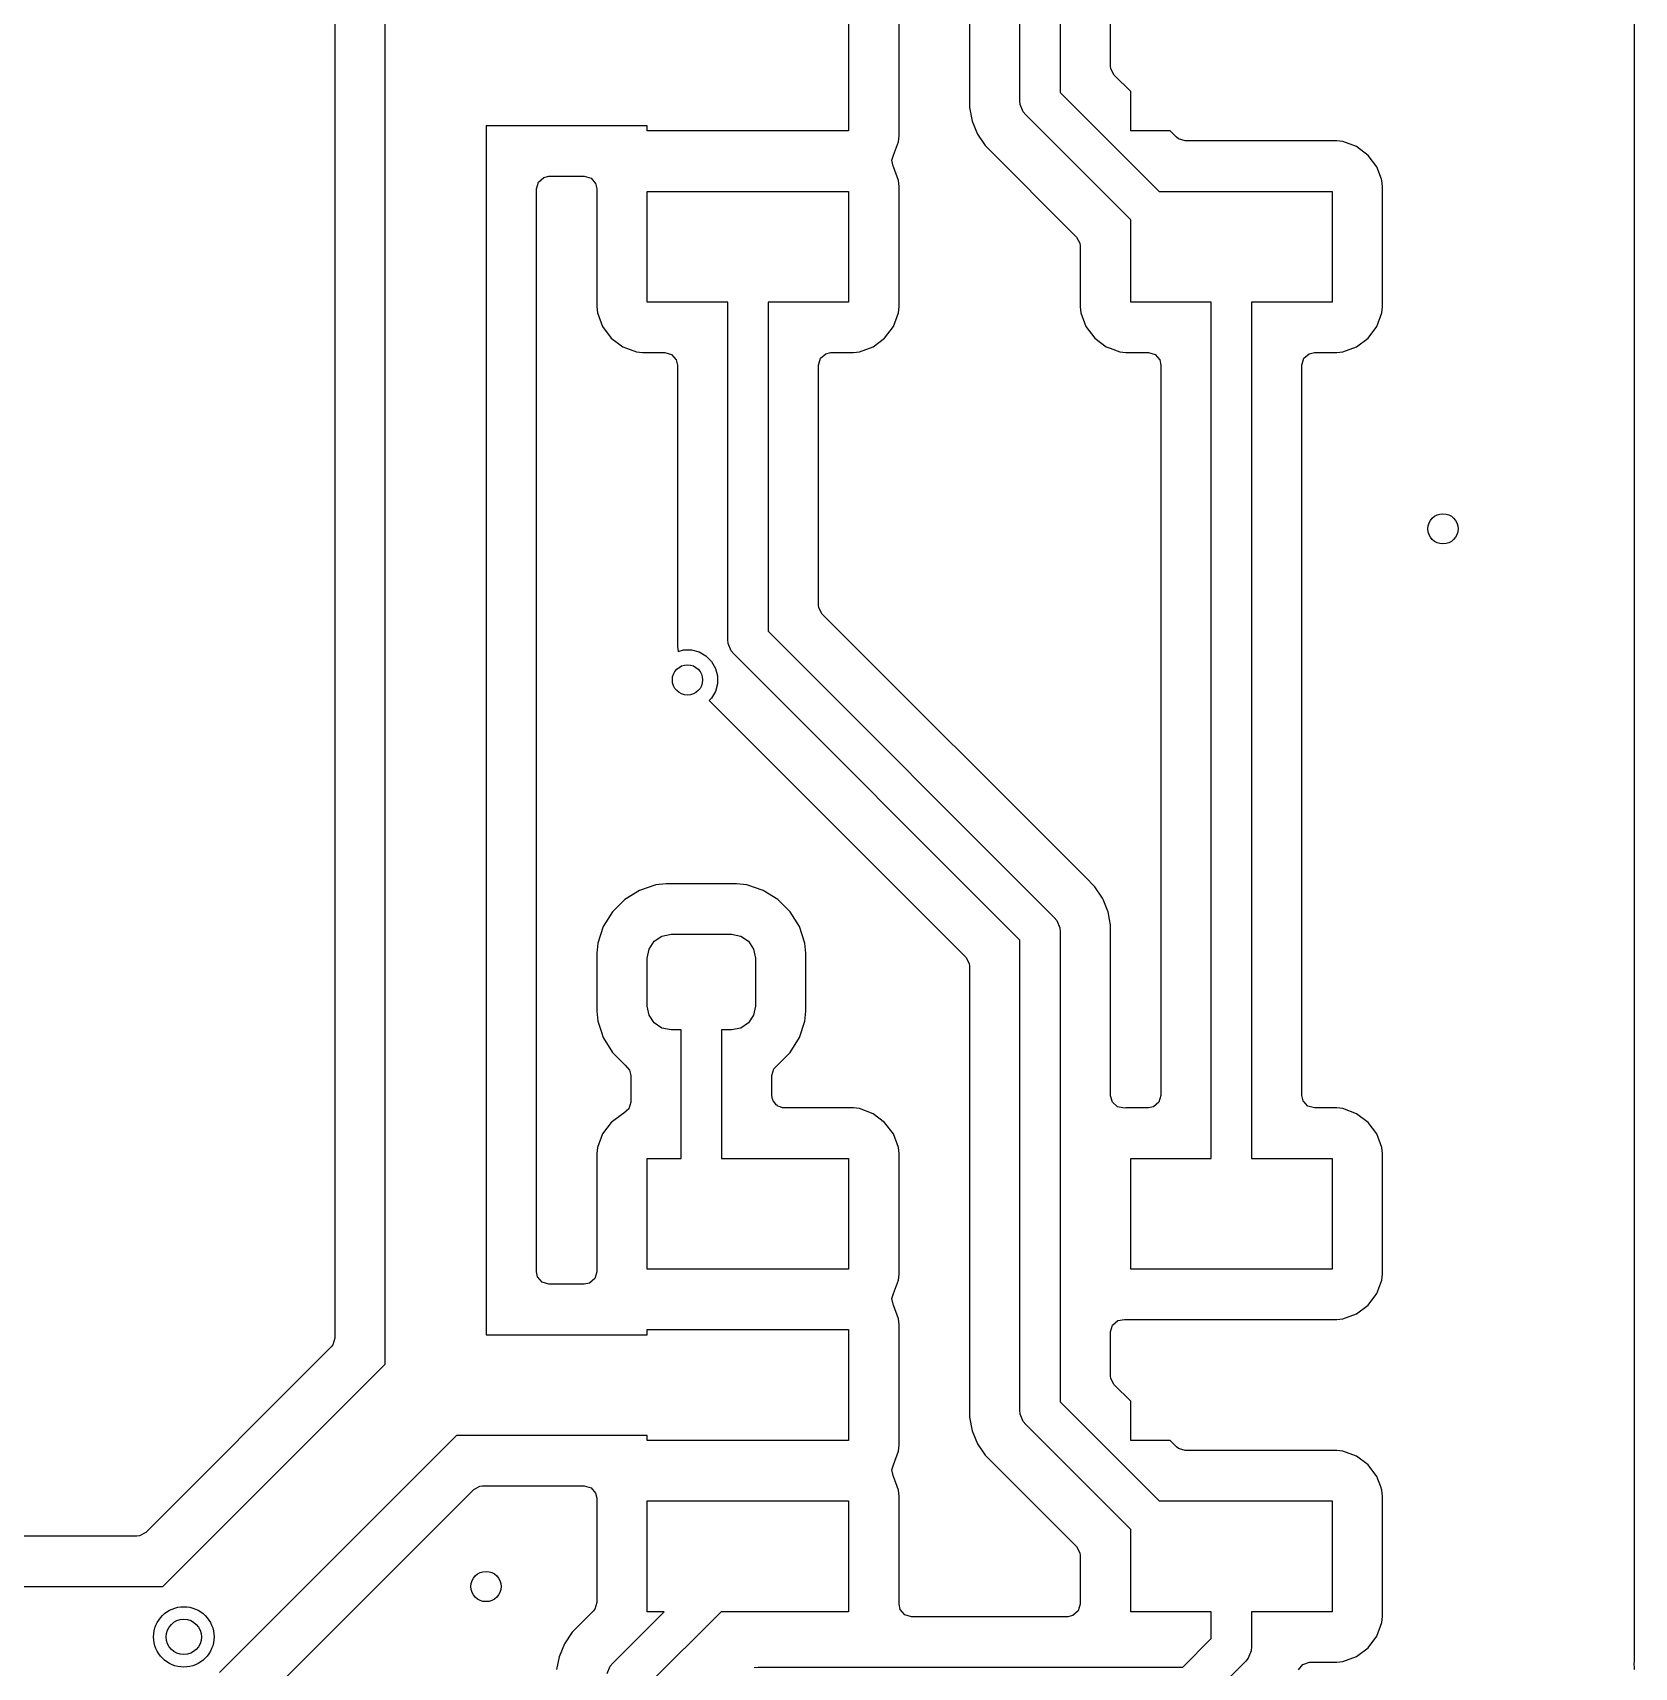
# Model space of a CAD drawing. Extents: x 4.07 to 6.96, y -6.23 to -1.21.
# Drawn here: x 6.161 to 6.787, y -5.622 to -4.983 of the extents above; entities that cross this region are included whole.
import ezdxf

# ---------------------------------------------------------------- set-up
doc = ezdxf.new("R2010")
doc.units = 0
doc.header["$MEASUREMENT"] = 0
doc.layers.add('BLACK', color=7, linetype='CONTINUOUS')

msp = doc.modelspace()

# ---------------------------------------------------------------- linework, layer by layer
at = {"layer": 'BLACK', "linetype": 'CONTINUOUS'}
for p, q in [((6.78738, -3.93288), (6.78738, -5.61943)), ((6.27951, -3.96859), (6.27951, -5.49347)), ((6.29921, -5), (6.29921, -4.48819)), ((6.56299, -4.78346), (6.56299, -5.00658)), ((6.54724, -5.00984), (6.54724, -4.78673)), ((6.52754, -4.79691), (6.52754, -5.00713)), ((6.50002, -5.02354), (6.50002, -4.97646)), ((6.48031, -4.97835), (6.48031, -5.02165)), ((6.5827, -4.9964), (6.5827, -4.97922)), ((6.29921, -5.50366), (6.29921, -5)), ((6.58281, -4.99743), (6.5827, -4.9964)), ((6.58413, -4.99985), (6.58281, -4.99743)), ((6.59055, -5.00627), (6.58413, -4.99985)), ((6.52754, -5.00713), (6.52754, -5.01256)), ((6.56299, -5.00658), (6.60169, -5.04528)), ((6.59055, -5.02165), (6.59055, -5.00627)), ((6.52754, -5.01256), (6.52754, -5.01256)), ((6.52754, -5.01256), (6.52754, -5.01256)), ((6.52754, -5.01256), (6.5286, -5.01789)), ((6.5474, -5.01138), (6.54724, -5.00984)), ((6.54857, -5.01422), (6.5474, -5.01138)), ((6.54955, -5.01541), (6.54857, -5.01422)), ((6.40157, -5.01969), (6.33858, -5.01969)), ((6.33858, -5.01969), (6.33858, -5.49213)), ((6.40157, -5.02165), (6.40157, -5.01969)), ((6.5286, -5.01789), (6.5286, -5.01789)), ((6.5286, -5.01789), (6.53068, -5.02291)), ((6.59055, -5.05641), (6.54955, -5.01541)), ((6.48031, -5.02165), (6.40157, -5.02165)), ((6.49779, -5.03119), (6.49977, -5.02589)), ((6.49977, -5.02589), (6.50002, -5.02354)), ((6.53068, -5.02291), (6.5337, -5.02742)), ((6.5337, -5.02742), (6.5337, -5.02742)), ((6.5337, -5.02742), (6.56942, -5.06314)), ((6.60593, -5.02165), (6.59055, -5.02165)), ((6.60842, -5.02414), (6.60593, -5.02165)), ((6.60923, -5.0248), (6.60842, -5.02414)), ((6.61187, -5.02557), (6.60923, -5.0248)), ((6.67118, -5.02557), (6.61187, -5.02557)), ((6.67352, -5.02582), (6.67118, -5.02557)), ((6.67118, -5.02557), (6.67118, -5.02557)), ((6.67118, -5.02557), (6.67118, -5.02557)), ((6.67118, -5.02557), (6.67118, -5.02557)), ((6.67883, -5.0278), (6.67352, -5.02582)), ((6.67352, -5.02582), (6.67352, -5.02582)), ((6.49724, -5.03312), (6.4977, -5.03154)), ((6.49773, -5.03538), (6.49724, -5.03312)), ((6.49767, -5.03152), (6.49779, -5.03119)), ((6.4977, -5.03154), (6.49767, -5.03152)), ((6.49779, -5.03119), (6.49779, -5.03119)), ((6.68337, -5.0312), (6.67883, -5.0278)), ((6.67883, -5.0278), (6.67883, -5.0278)), ((6.68676, -5.03573), (6.68337, -5.0312)), ((6.68337, -5.0312), (6.68337, -5.0312)), ((6.35906, -5.04163), (6.36114, -5.03983)), ((6.36114, -5.03983), (6.36317, -5.03939)), ((6.36317, -5.03939), (6.37699, -5.03939)), ((6.37699, -5.03939), (6.37963, -5.04016)), ((6.37963, -5.04016), (6.38143, -5.04224)), ((6.49767, -5.03541), (6.49773, -5.03538)), ((6.49779, -5.03573), (6.49767, -5.03541)), ((6.49977, -5.04104), (6.49779, -5.03574)), ((6.49779, -5.03574), (6.49779, -5.03573)), ((6.68676, -5.03574), (6.68676, -5.03573)), ((6.68854, -5.0405), (6.68676, -5.03574)), ((6.68874, -5.04104), (6.68854, -5.0405)), ((6.35829, -5.04427), (6.35906, -5.04163)), ((6.35829, -5.46754), (6.35829, -5.04427)), ((6.38143, -5.04224), (6.38187, -5.04427)), ((6.38187, -5.04427), (6.38187, -5.09047)), ((6.40157, -5.08858), (6.40157, -5.04528)), ((6.40157, -5.04528), (6.48031, -5.04528)), ((6.48031, -5.04528), (6.48031, -5.08858)), ((6.50002, -5.04339), (6.49977, -5.04104)), ((6.50002, -5.09047), (6.50002, -5.04339)), ((6.60169, -5.04528), (6.66929, -5.04528)), ((6.66929, -5.04528), (6.66929, -5.08858)), ((6.689, -5.04339), (6.68874, -5.04104)), ((6.689, -5.09047), (6.689, -5.04339)), ((6.59055, -5.08858), (6.59055, -5.05641)), ((6.56942, -5.06314), (6.57073, -5.06556)), ((6.57073, -5.06556), (6.57085, -5.0666)), ((6.57085, -5.0666), (6.57085, -5.09047)), ((6.38187, -5.09047), (6.38187, -5.09047)), ((6.38187, -5.09047), (6.38212, -5.09281)), ((6.43307, -5.08858), (6.40157, -5.08858)), ((6.43307, -5.22047), (6.43307, -5.08858)), ((6.48031, -5.08858), (6.44882, -5.08858)), ((6.44882, -5.08858), (6.44882, -5.21721)), ((6.49977, -5.09281), (6.50002, -5.09047)), ((6.57085, -5.09047), (6.57085, -5.09047)), ((6.57085, -5.09047), (6.5711, -5.09281)), ((6.62205, -5.08858), (6.59055, -5.08858)), ((6.62205, -5.42323), (6.62205, -5.08858)), ((6.66929, -5.08858), (6.6378, -5.08858)), ((6.6378, -5.08858), (6.6378, -5.42323)), ((6.68874, -5.09281), (6.689, -5.09047)), ((6.38212, -5.09281), (6.3841, -5.09812)), ((6.49779, -5.09812), (6.49977, -5.09281)), ((6.5711, -5.09281), (6.57308, -5.09812)), ((6.68676, -5.09812), (6.68874, -5.09281)), ((6.3841, -5.09812), (6.3841, -5.09812)), ((6.3841, -5.09812), (6.3875, -5.10266)), ((6.3875, -5.10266), (6.3875, -5.10266)), ((6.3875, -5.10266), (6.39203, -5.10605)), ((6.48986, -5.10605), (6.49439, -5.10266)), ((6.49439, -5.10266), (6.49779, -5.09812)), ((6.57308, -5.09812), (6.57308, -5.09812)), ((6.57308, -5.09812), (6.57647, -5.10266)), ((6.57647, -5.10266), (6.57647, -5.10266)), ((6.57647, -5.10266), (6.58101, -5.10605)), ((6.67883, -5.10605), (6.68337, -5.10266)), ((6.68337, -5.10266), (6.68676, -5.09812)), ((6.39203, -5.10605), (6.39203, -5.10605)), ((6.39203, -5.10605), (6.39353, -5.10661)), ((6.39353, -5.10661), (6.39734, -5.10804)), ((6.39734, -5.10804), (6.39969, -5.10829)), ((6.39969, -5.10829), (6.40848, -5.10829)), ((6.40848, -5.10829), (6.41112, -5.10906)), ((6.41112, -5.10906), (6.41292, -5.11114)), ((6.46852, -5.11317), (6.4693, -5.11053)), ((6.4693, -5.11053), (6.47138, -5.10873)), ((6.47138, -5.10873), (6.47341, -5.10829)), ((6.47341, -5.10829), (6.4822, -5.10829)), ((6.4822, -5.10829), (6.48455, -5.10804)), ((6.4822, -5.10829), (6.4822, -5.10829)), ((6.48455, -5.10804), (6.48986, -5.10605)), ((6.58101, -5.10605), (6.58101, -5.10605)), ((6.58101, -5.10605), (6.5825, -5.10661)), ((6.5825, -5.10661), (6.58632, -5.10804)), ((6.58632, -5.10804), (6.58867, -5.10829)), ((6.58867, -5.10829), (6.59746, -5.10829)), ((6.59746, -5.10829), (6.6001, -5.10906)), ((6.6001, -5.10906), (6.6019, -5.11114)), ((6.6575, -5.11317), (6.65827, -5.11053)), ((6.65827, -5.11053), (6.66035, -5.10873)), ((6.66035, -5.10873), (6.66238, -5.10829)), ((6.66238, -5.10829), (6.67118, -5.10829)), ((6.67118, -5.10829), (6.67352, -5.10804)), ((6.67118, -5.10829), (6.67118, -5.10829)), ((6.67352, -5.10804), (6.67883, -5.10605)), ((6.41292, -5.11114), (6.41337, -5.11317)), ((6.41337, -5.11317), (6.41337, -5.21776)), ((6.46852, -5.20703), (6.46852, -5.11317)), ((6.6019, -5.11114), (6.60234, -5.11317)), ((6.60234, -5.11317), (6.60234, -5.39864)), ((6.6575, -5.39864), (6.6575, -5.11317)), ((6.46864, -5.20806), (6.46852, -5.20703)), ((6.46995, -5.21048), (6.46864, -5.20806)), ((6.5727, -5.31322), (6.46995, -5.21048)), ((6.41337, -5.21776), (6.41337, -5.22319)), ((6.44882, -5.21721), (6.56069, -5.32908)), ((6.41337, -5.22319), (6.41337, -5.22319)), ((6.41337, -5.22319), (6.41337, -5.22319)), ((6.41337, -5.22319), (6.41374, -5.22506)), ((6.41374, -5.22506), (6.41578, -5.22451)), ((6.41578, -5.22451), (6.41886, -5.22451)), ((6.41886, -5.22451), (6.42184, -5.22531)), ((6.42184, -5.22531), (6.42451, -5.22685)), ((6.43322, -5.22201), (6.43307, -5.22047)), ((6.4344, -5.22485), (6.43322, -5.22201)), ((6.43538, -5.22604), (6.4344, -5.22485)), ((6.42451, -5.22685), (6.42669, -5.22903)), ((6.42669, -5.22903), (6.42823, -5.2317)), ((6.42823, -5.2317), (6.42903, -5.23468)), ((6.54724, -5.33791), (6.43538, -5.22604)), ((6.42903, -5.23776), (6.42823, -5.24074)), ((6.42903, -5.23468), (6.42903, -5.23776)), ((6.42669, -5.24341), (6.42579, -5.24432)), ((6.42579, -5.24432), (6.52611, -5.34464)), ((6.42823, -5.24074), (6.42669, -5.24341)), ((6.57654, -5.31707), (6.5727, -5.31322)), ((6.39856, -5.31847), (6.39278, -5.32203)), ((6.40501, -5.31633), (6.39856, -5.31847)), ((6.39856, -5.31847), (6.39856, -5.31847)), ((6.40899, -5.31593), (6.40501, -5.31633)), ((6.43648, -5.31593), (6.40899, -5.31593)), ((6.40899, -5.31593), (6.40899, -5.31593)), ((6.44046, -5.31633), (6.43648, -5.31593)), ((6.44691, -5.31847), (6.44046, -5.31633)), ((6.44046, -5.31633), (6.44046, -5.31633)), ((6.45269, -5.32203), (6.44691, -5.31847)), ((6.57956, -5.32158), (6.57654, -5.31707)), ((6.57975, -5.32203), (6.57956, -5.32158)), ((6.38798, -5.32684), (6.38441, -5.33262)), ((6.39278, -5.32203), (6.38798, -5.32684)), ((6.45749, -5.32684), (6.45269, -5.32203)), ((6.46106, -5.33262), (6.45749, -5.32684)), ((6.58164, -5.3266), (6.57975, -5.32203)), ((6.58168, -5.32684), (6.58164, -5.3266)), ((6.58228, -5.32981), (6.58168, -5.32684)), ((6.38441, -5.33262), (6.38228, -5.33906)), ((6.38441, -5.33262), (6.38441, -5.33262)), ((6.4632, -5.33906), (6.46106, -5.33262)), ((6.56069, -5.32908), (6.56167, -5.33027)), ((6.56167, -5.33027), (6.56284, -5.33311)), ((6.56284, -5.33311), (6.56299, -5.33465)), ((6.5827, -5.33193), (6.58228, -5.32981)), ((6.5827, -5.39873), (6.5827, -5.33193)), ((6.38228, -5.33906), (6.38187, -5.34304)), ((6.38228, -5.33906), (6.38228, -5.33906)), ((6.38228, -5.33906), (6.38228, -5.33906)), ((6.40229, -5.3414), (6.40431, -5.33837)), ((6.40431, -5.33837), (6.40735, -5.33634)), ((6.40735, -5.33634), (6.41093, -5.33563)), ((6.41093, -5.33563), (6.43455, -5.33563)), ((6.43455, -5.33563), (6.43813, -5.33634)), ((6.43813, -5.33634), (6.44116, -5.33837)), ((6.44116, -5.33837), (6.44319, -5.3414)), ((6.4636, -5.34304), (6.4632, -5.33906)), ((6.54724, -5.52165), (6.54724, -5.33791)), ((6.56299, -5.33465), (6.56299, -5.51839)), ((6.38187, -5.34304), (6.38187, -5.36562)), ((6.40157, -5.34498), (6.40229, -5.3414)), ((6.40157, -5.36368), (6.40157, -5.34498)), ((6.44319, -5.3414), (6.4439, -5.34498)), ((6.4439, -5.34498), (6.4439, -5.36368)), ((6.4636, -5.36562), (6.4636, -5.34304)), ((6.52611, -5.34464), (6.52743, -5.34705)), ((6.52743, -5.34705), (6.52754, -5.34809)), ((6.52754, -5.34809), (6.52754, -5.51894)), ((6.38187, -5.36562), (6.38187, -5.36562)), ((6.38187, -5.36562), (6.38228, -5.3696)), ((6.40229, -5.36726), (6.40157, -5.36368)), ((6.4439, -5.36368), (6.44319, -5.36726)), ((6.4632, -5.3696), (6.4636, -5.36562)), ((6.38228, -5.3696), (6.38371, -5.37391)), ((6.40431, -5.37029), (6.40229, -5.36726)), ((6.40735, -5.37232), (6.40431, -5.37029)), ((6.41093, -5.37303), (6.40735, -5.37232)), ((6.43813, -5.37232), (6.43455, -5.37303)), ((6.44116, -5.37029), (6.43813, -5.37232)), ((6.44319, -5.36726), (6.44116, -5.37029)), ((6.46106, -5.37604), (6.4632, -5.3696)), ((6.38371, -5.37391), (6.38441, -5.37604)), ((6.38441, -5.37604), (6.38798, -5.38182)), ((6.41486, -5.37303), (6.41093, -5.37303)), ((6.41486, -5.42323), (6.41486, -5.37303)), ((6.43455, -5.37303), (6.43061, -5.37303)), ((6.43061, -5.37303), (6.43061, -5.42323)), ((6.45749, -5.38182), (6.46106, -5.37604)), ((6.38798, -5.38182), (6.39278, -5.38663)), ((6.45269, -5.38663), (6.45749, -5.38182)), ((6.39278, -5.38663), (6.39284, -5.38666)), ((6.39284, -5.38666), (6.39287, -5.3867)), ((6.39287, -5.3867), (6.393, -5.3868)), ((6.393, -5.3868), (6.39299, -5.38683)), ((6.39299, -5.38683), (6.39468, -5.38871)), ((6.39468, -5.38871), (6.39516, -5.39082)), ((6.39516, -5.39082), (6.39516, -5.4012)), ((6.45031, -5.39082), (6.45109, -5.38818)), ((6.45031, -5.39864), (6.45031, -5.39082)), ((6.45109, -5.38818), (6.45248, -5.38682)), ((6.45247, -5.3868), (6.45258, -5.38671)), ((6.45248, -5.38682), (6.45247, -5.3868)), ((6.45258, -5.38671), (6.45263, -5.38666)), ((6.45263, -5.38666), (6.45269, -5.38663)), ((6.39438, -5.40384), (6.3923, -5.40564)), ((6.39516, -5.4012), (6.39438, -5.40384)), ((6.45051, -5.40002), (6.45031, -5.39864)), ((6.45067, -5.40026), (6.45051, -5.40002)), ((6.45076, -5.40067), (6.45067, -5.40026)), ((6.45144, -5.40146), (6.45076, -5.40067)), ((6.452, -5.40233), (6.45144, -5.40146)), ((6.45232, -5.40248), (6.452, -5.40233)), ((6.45256, -5.40275), (6.45232, -5.40248)), ((6.45356, -5.40304), (6.45256, -5.40275)), ((6.4545, -5.40347), (6.45356, -5.40304)), ((6.45485, -5.40342), (6.4545, -5.40347)), ((6.4552, -5.40352), (6.45485, -5.40342)), ((6.4822, -5.40352), (6.4552, -5.40352)), ((6.48455, -5.40378), (6.4822, -5.40352)), ((6.4822, -5.40352), (6.4822, -5.40352)), ((6.4822, -5.40352), (6.4822, -5.40352)), ((6.4822, -5.40352), (6.4822, -5.40352)), ((6.48986, -5.40576), (6.48455, -5.40378)), ((6.48455, -5.40378), (6.48455, -5.40378)), ((6.58338, -5.40122), (6.5827, -5.39873)), ((6.58539, -5.4031), (6.58338, -5.40122)), ((6.5881, -5.40358), (6.58539, -5.4031)), ((6.58867, -5.40352), (6.5881, -5.40358)), ((6.59746, -5.40352), (6.58867, -5.40352)), ((6.58867, -5.40352), (6.58867, -5.40352)), ((6.59949, -5.40308), (6.59746, -5.40352)), ((6.60157, -5.40128), (6.59949, -5.40308)), ((6.60234, -5.39864), (6.60157, -5.40128)), ((6.65794, -5.40067), (6.6575, -5.39864)), ((6.65974, -5.40275), (6.65794, -5.40067)), ((6.66238, -5.40352), (6.65974, -5.40275)), ((6.67118, -5.40352), (6.66238, -5.40352)), ((6.67352, -5.40378), (6.67118, -5.40352)), ((6.67118, -5.40352), (6.67118, -5.40352)), ((6.67118, -5.40352), (6.67118, -5.40352)), ((6.67118, -5.40352), (6.67118, -5.40352)), ((6.67883, -5.40576), (6.67352, -5.40378)), ((6.67352, -5.40378), (6.67352, -5.40378)), ((6.3875, -5.40915), (6.3841, -5.41369)), ((6.39203, -5.40576), (6.3875, -5.40915)), ((6.3875, -5.40915), (6.3875, -5.40915)), ((6.39205, -5.40575), (6.39203, -5.40576)), ((6.3923, -5.40564), (6.39205, -5.40575)), ((6.49439, -5.40915), (6.48986, -5.40576)), ((6.48986, -5.40576), (6.48986, -5.40576)), ((6.49779, -5.41369), (6.49439, -5.40915)), ((6.49439, -5.40915), (6.49439, -5.40915)), ((6.68337, -5.40915), (6.67883, -5.40576)), ((6.67883, -5.40576), (6.67883, -5.40576)), ((6.68676, -5.41369), (6.68337, -5.40915)), ((6.68337, -5.40915), (6.68337, -5.40915)), ((6.3841, -5.41369), (6.38212, -5.419)), ((6.3841, -5.41369), (6.3841, -5.41369)), ((6.49977, -5.419), (6.49779, -5.41369)), ((6.49779, -5.41369), (6.49779, -5.41369)), ((6.49779, -5.41369), (6.49779, -5.41369)), ((6.68874, -5.419), (6.68676, -5.41369)), ((6.68676, -5.41369), (6.68676, -5.41369)), ((6.68676, -5.41369), (6.68676, -5.41369)), ((6.38212, -5.419), (6.38187, -5.42134)), ((6.38187, -5.42134), (6.38187, -5.42134)), ((6.38187, -5.42134), (6.38187, -5.44471)), ((6.40157, -5.46654), (6.40157, -5.42323)), ((6.40157, -5.42323), (6.41486, -5.42323)), ((6.43061, -5.42323), (6.48031, -5.42323)), ((6.48031, -5.42323), (6.48031, -5.46654)), ((6.50002, -5.42134), (6.49977, -5.419)), ((6.50002, -5.46842), (6.50002, -5.42134)), ((6.59055, -5.46654), (6.59055, -5.42323)), ((6.59055, -5.42323), (6.62205, -5.42323)), ((6.6378, -5.42323), (6.66929, -5.42323)), ((6.66929, -5.42323), (6.66929, -5.46654)), ((6.689, -5.42134), (6.68874, -5.419)), ((6.689, -5.46842), (6.689, -5.42134)), ((6.38187, -5.44471), (6.38187, -5.46754)), ((6.35873, -5.46957), (6.35829, -5.46754)), ((6.38187, -5.46754), (6.3811, -5.47018)), ((6.48031, -5.46654), (6.40157, -5.46654)), ((6.49977, -5.47077), (6.50002, -5.46842)), ((6.66929, -5.46654), (6.59055, -5.46654)), ((6.68874, -5.47077), (6.689, -5.46842)), ((6.36053, -5.47165), (6.35873, -5.46957)), ((6.36317, -5.47242), (6.36053, -5.47165)), ((6.37699, -5.47242), (6.36317, -5.47242)), ((6.37902, -5.47198), (6.37699, -5.47242)), ((6.3811, -5.47018), (6.37902, -5.47198)), ((6.49779, -5.47608), (6.49977, -5.47077)), ((6.68676, -5.47608), (6.68874, -5.47077)), ((6.49724, -5.478), (6.4977, -5.47642)), ((6.49773, -5.48026), (6.49724, -5.478)), ((6.49767, -5.4764), (6.49779, -5.47608)), ((6.4977, -5.47642), (6.49767, -5.4764)), ((6.49767, -5.48029), (6.49773, -5.48026)), ((6.49779, -5.48062), (6.49767, -5.48029)), ((6.49779, -5.47608), (6.49779, -5.47608)), ((6.49977, -5.48593), (6.49779, -5.48062)), ((6.49779, -5.48062), (6.49779, -5.48062)), ((6.67883, -5.48401), (6.68337, -5.48061)), ((6.68337, -5.48061), (6.68676, -5.47608)), ((6.50002, -5.48827), (6.49977, -5.48593)), ((6.58347, -5.48839), (6.58555, -5.48659)), ((6.58555, -5.48659), (6.5881, -5.48618)), ((6.5881, -5.48618), (6.58867, -5.48624)), ((6.58867, -5.48624), (6.67118, -5.48624)), ((6.67118, -5.48624), (6.67352, -5.48599)), ((6.67352, -5.48599), (6.67883, -5.48401)), ((6.27951, -5.49347), (6.27873, -5.49611)), ((6.33858, -5.49213), (6.40157, -5.49213)), ((6.40157, -5.49213), (6.40157, -5.49016)), ((6.40157, -5.49016), (6.48031, -5.49016)), ((6.48031, -5.49016), (6.48031, -5.53346)), ((6.50002, -5.53535), (6.50002, -5.48827)), ((6.5827, -5.49103), (6.58347, -5.48839)), ((6.5827, -5.50821), (6.5827, -5.49103)), ((6.27808, -5.49693), (6.20559, -5.56942)), ((6.27873, -5.49611), (6.27808, -5.49693)), ((6.21232, -5.59055), (6.29921, -5.50366)), ((6.58281, -5.50925), (6.5827, -5.50821)), ((6.58413, -5.51166), (6.58281, -5.50925)), ((6.59055, -5.51808), (6.58413, -5.51166)), ((6.52754, -5.51894), (6.52754, -5.52437)), ((6.56299, -5.51839), (6.60169, -5.55709)), ((6.59055, -5.53346), (6.59055, -5.51808)), ((6.52754, -5.52437), (6.52754, -5.52437)), ((6.52754, -5.52437), (6.52754, -5.52437)), ((6.52754, -5.52437), (6.5286, -5.5297)), ((6.5474, -5.52319), (6.54724, -5.52165)), ((6.54857, -5.52603), (6.5474, -5.52319)), ((6.54955, -5.52722), (6.54857, -5.52603)), ((6.32705, -5.5315), (6.23439, -5.62416)), ((6.40157, -5.5315), (6.32705, -5.5315)), ((6.40157, -5.53346), (6.40157, -5.5315)), ((6.5286, -5.5297), (6.5286, -5.5297)), ((6.5286, -5.5297), (6.53068, -5.53472)), ((6.59055, -5.56822), (6.54955, -5.52722)), ((6.48031, -5.53346), (6.40157, -5.53346)), ((6.49779, -5.54301), (6.49977, -5.5377)), ((6.49977, -5.5377), (6.50002, -5.53535)), ((6.53068, -5.53472), (6.5337, -5.53923)), ((6.60593, -5.53346), (6.59055, -5.53346)), ((6.60842, -5.53595), (6.60593, -5.53346)), ((6.60923, -5.53661), (6.60842, -5.53595)), ((6.61187, -5.53738), (6.60923, -5.53661)), ((6.67118, -5.53738), (6.61187, -5.53738)), ((6.67352, -5.53763), (6.67118, -5.53738)), ((6.67118, -5.53738), (6.67118, -5.53738)), ((6.67118, -5.53738), (6.67118, -5.53738)), ((6.67118, -5.53738), (6.67118, -5.53738)), ((6.67883, -5.53961), (6.67352, -5.53763)), ((6.67352, -5.53763), (6.67352, -5.53763)), ((6.49724, -5.54493), (6.4977, -5.54335)), ((6.49773, -5.54719), (6.49724, -5.54493)), ((6.49767, -5.54333), (6.49779, -5.54301)), ((6.4977, -5.54335), (6.49767, -5.54333)), ((6.49779, -5.54301), (6.49779, -5.54301)), ((6.5337, -5.53923), (6.5337, -5.53923)), ((6.5337, -5.53923), (6.56942, -5.57495)), ((6.68337, -5.54301), (6.67883, -5.53961)), ((6.67883, -5.53961), (6.67883, -5.53961)), ((6.68676, -5.54755), (6.68337, -5.54301)), ((6.68337, -5.54301), (6.68337, -5.54301)), ((6.33378, -5.55263), (6.3362, -5.55131)), ((6.3362, -5.55131), (6.33724, -5.5512)), ((6.33724, -5.5512), (6.37699, -5.5512)), ((6.37699, -5.5512), (6.37963, -5.55198)), ((6.49767, -5.54722), (6.49773, -5.54719)), ((6.49779, -5.54755), (6.49767, -5.54722)), ((6.49977, -5.55286), (6.49779, -5.54755)), ((6.49779, -5.54755), (6.49779, -5.54755)), ((6.68829, -5.55164), (6.68676, -5.54755)), ((6.68676, -5.54755), (6.68676, -5.54755)), ((6.68874, -5.55286), (6.68829, -5.55164)), ((6.25135, -5.63507), (6.33378, -5.55263)), ((6.37963, -5.55198), (6.38143, -5.55405)), ((6.38143, -5.55405), (6.38187, -5.55608)), ((6.38187, -5.55608), (6.38187, -5.59679)), ((6.40157, -5.60039), (6.40157, -5.55709)), ((6.40157, -5.55709), (6.48031, -5.55709)), ((6.48031, -5.55709), (6.48031, -5.60039)), ((6.50002, -5.5552), (6.49977, -5.55286)), ((6.50002, -5.59746), (6.50002, -5.5552)), ((6.50002, -5.5552), (6.50002, -5.5552)), ((6.50002, -5.5552), (6.50002, -5.5552)), ((6.60169, -5.55709), (6.66929, -5.55709)), ((6.66929, -5.55709), (6.66929, -5.60039)), ((6.689, -5.5552), (6.68874, -5.55286)), ((6.689, -5.60228), (6.689, -5.5552)), ((6.20317, -5.57073), (6.20213, -5.57085)), ((6.20559, -5.56942), (6.20317, -5.57073)), ((6.59055, -5.60039), (6.59055, -5.56822)), ((6.20213, -5.57085), (4.59152, -5.57085)), ((6.56942, -5.57495), (6.57073, -5.57737)), ((6.57073, -5.57737), (6.57085, -5.57841)), ((6.57085, -5.57841), (6.57085, -5.59746)), ((6.10236, -5.59055), (6.20079, -5.59055)), ((6.20079, -5.59055), (6.21232, -5.59055)), ((6.38044, -5.60024), (6.37224, -5.60844)), ((6.3811, -5.59943), (6.38044, -5.60024)), ((6.38187, -5.59679), (6.3811, -5.59943)), ((6.38809, -5.62046), (6.40816, -5.60039)), ((6.43043, -5.60039), (6.40154, -5.62929)), ((6.40816, -5.60039), (6.40157, -5.60039)), ((6.48031, -5.60039), (6.43043, -5.60039)), ((6.50046, -5.59949), (6.50002, -5.59746)), ((6.50226, -5.60157), (6.50046, -5.59949)), ((6.5049, -5.60234), (6.50226, -5.60157)), ((6.56596, -5.60234), (6.5049, -5.60234)), ((6.56799, -5.6019), (6.56596, -5.60234)), ((6.57007, -5.6001), (6.56799, -5.6019)), ((6.57085, -5.59746), (6.57007, -5.6001)), ((6.62205, -5.60039), (6.59055, -5.60039)), ((6.62205, -5.61091), (6.62205, -5.60039)), ((6.66929, -5.60039), (6.6378, -5.60039)), ((6.6378, -5.60039), (6.6378, -5.61417)), ((6.68874, -5.60463), (6.689, -5.60228)), ((6.37224, -5.60844), (6.36922, -5.61296)), ((6.37224, -5.60844), (6.37224, -5.60844)), ((6.68676, -5.60993), (6.68874, -5.60463)), ((6.36922, -5.61296), (6.36714, -5.61798)), ((6.61091, -5.62205), (6.62205, -5.61091)), ((6.6378, -5.61417), (6.63764, -5.61571)), ((6.67883, -5.61787), (6.68337, -5.61447)), ((6.68337, -5.61447), (6.68676, -5.60993)), ((6.36714, -5.61798), (6.36614, -5.623)), ((6.36714, -5.61798), (6.36714, -5.61798)), ((6.38594, -5.62449), (6.38711, -5.62165)), ((6.38711, -5.62165), (6.38809, -5.62046)), ((6.63549, -5.61974), (6.61974, -5.63549)), ((6.63647, -5.61855), (6.63549, -5.61974)), ((6.63764, -5.61571), (6.63647, -5.61855)), ((6.65607, -5.62311), (6.6578, -5.62097)), ((6.6578, -5.62097), (6.66041, -5.6201)), ((6.66041, -5.6201), (6.66058, -5.6201)), ((6.66058, -5.6201), (6.67118, -5.6201)), ((6.67118, -5.6201), (6.67352, -5.61985)), ((6.67118, -5.6201), (6.67118, -5.6201)), ((6.67352, -5.61985), (6.67883, -5.61787)), ((6.78738, -5.61943), (6.78722, -5.62104)), ((6.78722, -5.62104), (6.78738, -5.62201)), ((6.44342, -5.6222), (6.44496, -5.62205)), ((6.44496, -5.62205), (6.61091, -5.62205)), ((6.78738, -5.62201), (6.78738, -5.623))]:
    msp.add_line(p, q, dxfattribs=at)
at = {"layer": 'BLACK'}
for centre, radius in [((6.7126, -5.17717), 0.00591), ((6.41732, -5.23622), 0.00591), ((6.33858, -5.59055), 0.00591), ((6.22047, -5.61024), 0.01181)]:
    msp.add_circle(centre, radius, dxfattribs=at)
at = {"layer": 'WHITE'}
for centre, radius in [((6.7126, -5.17717), 0.00591), ((6.41732, -5.23622), 0.00591), ((6.33858, -5.59055), 0.00591), ((6.22047, -5.61024), 0.00689)]:
    msp.add_circle(centre, radius, dxfattribs=at)

doc.saveas('drawing.dxf')
